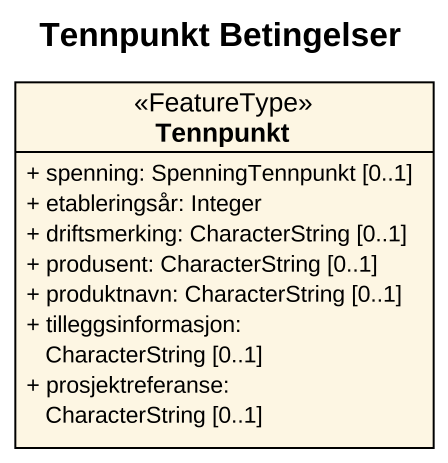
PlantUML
@startuml
title Tennpunkt Betingelser
hide circle
hide empty members
skinparam classAttributeIconSize 0
class Tennpunkt <<FeatureType>> {
  + spenning: SpenningTennpunkt [0..1]
  + etableringsår: Integer
  + driftsmerking: CharacterString [0..1]
  + produsent: CharacterString [0..1]
  + produktnavn: CharacterString [0..1]
  + tilleggsinformasjon: CharacterString [0..1]
  + prosjektreferanse: CharacterString [0..1]
}
@enduml
